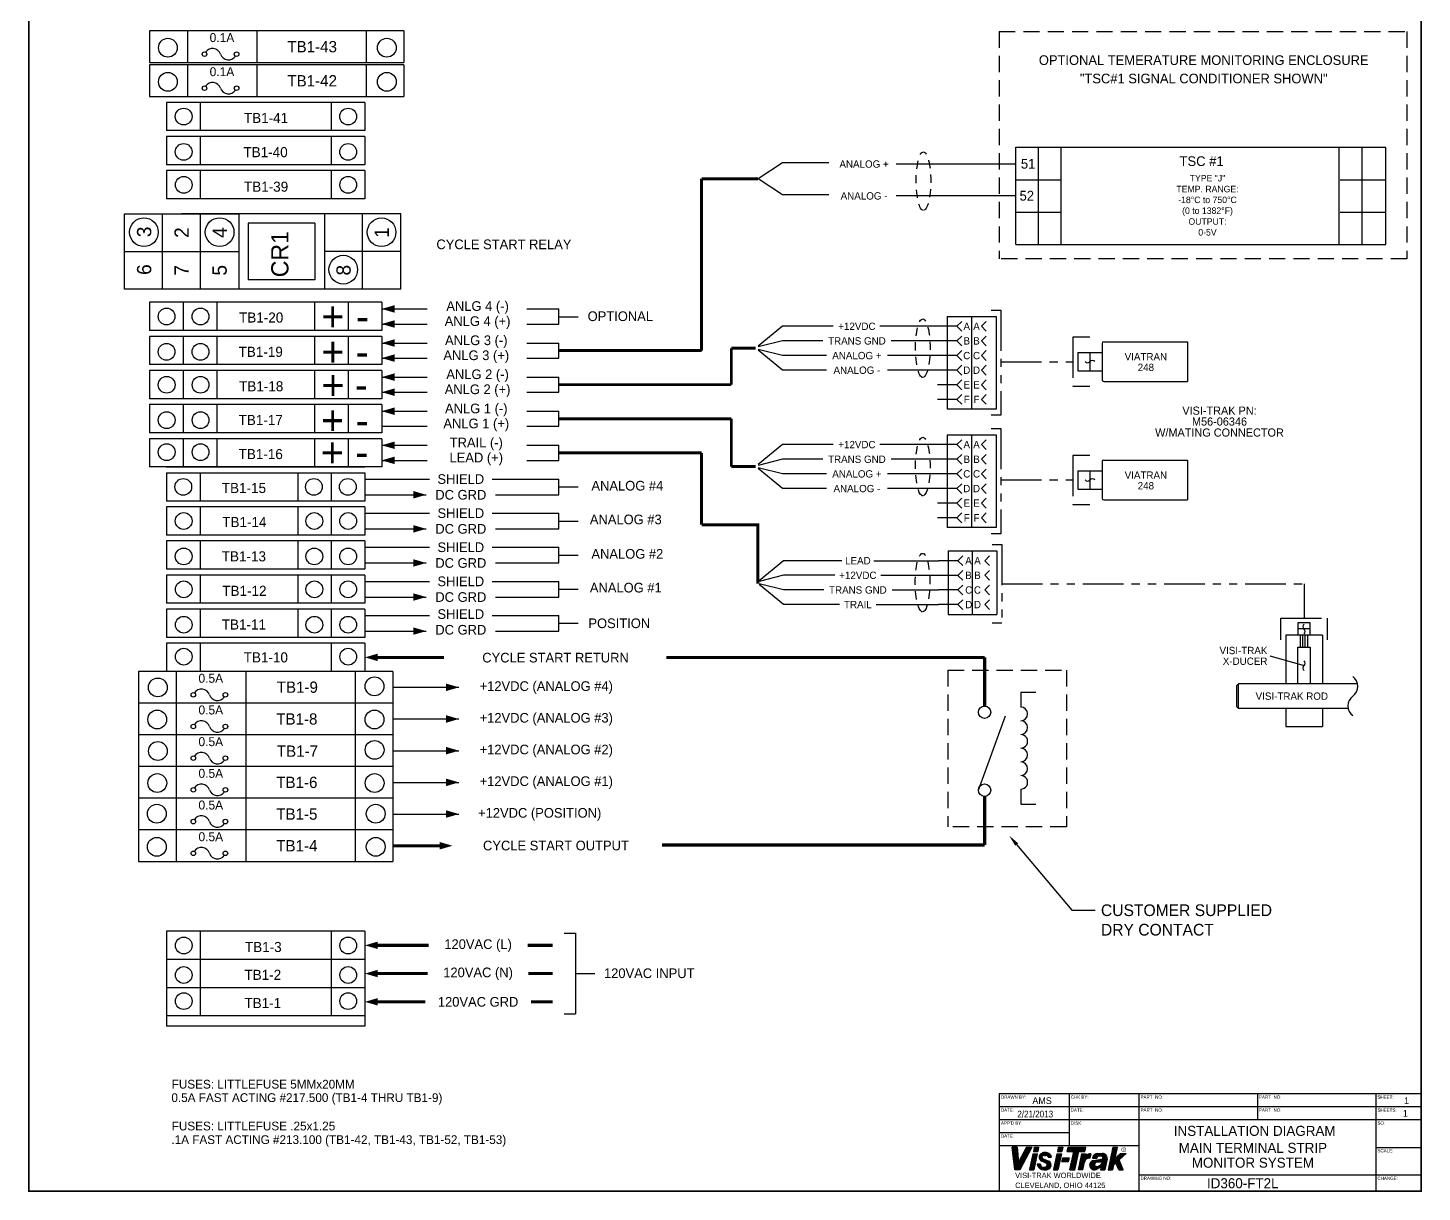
# Model space of a CAD drawing. Extents: x -174 to 420, y -119 to 77.
# Drawn here: x -8 to 13.48, y -119.03 to -101.1 of the extents above; entities that cross this region are included whole.
import ezdxf
from ezdxf import colors
from ezdxf.entities.mleader import LeaderData, LeaderLine
from ezdxf.enums import TextEntityAlignment as Align
from ezdxf.math import Vec2, Vec3

# ---------------------------------------------------------------- set-up
doc = ezdxf.new("R2010")
doc.units = 0
doc.header["$MEASUREMENT"] = 0
for name, pattern in [('HIDDEN', [0.375, 0.25, -0.125]), ('HIDDEN2', [0.1875, 0.125, -0.0625]), ('PHANTOM2', [1.25, 0.625, -0.125, 0.125, -0.125, 0.125, -0.125])]:
    doc.linetypes.add(name, pattern=pattern)
doc.layers.get('0').update_dxf_attribs({"linetype": 'CONTINUOUS'})
for name, color, linetype in [('1', 3, 'CONTINUOUS'), ('HIDDEN', 4, 'HIDDEN2'), ('TITLE', 2, 'CONTINUOUS')]:
    doc.layers.add(name, color=color, linetype=linetype)

# ---------------------------------------------------------------- blocks, each defined once
blk = doc.blocks.new('43S06939')
for p, q in [((0, 1.3), (0, 0)), ((0, 1.3), (0.5, 1.3)), ((0.3, 1.2), (0.2, 1.1)), ((0.5, 0), (0.5, 1.3)), ((0.2, 1.1), (-0.2, 1.1)), ((0.2, 1.1), (0.3, 1)), ((0.3, 0.9), (0.2, 0.8)), ((0.2, 0.8), (-0.2, 0.8)), ((0.2, 0.8), (0.3, 0.7)), ((0.3, 0.6), (0.2, 0.5)), ((0.2, 0.5), (-0.2, 0.5)), ((0.2, 0.5), (0.3, 0.4)), ((0.3, 0.3), (0.2, 0.2)), ((0.2, 0.2), (-0.2, 0.2)), ((0.2, 0.2), (0.3, 0.1)), ((0, 0), (0.5, 0))]:
    blk.add_line(p, q)
at = {"layer": '1'}
for s, p in [('A', (0.35, 1.025)), ('B', (0.35, 0.725)), ('C', (0.35, 0.425)), ('D', (0.35, 0.125))]:
    blk.add_text(s, height=0.15, dxfattribs=at).set_placement(p)

msp = doc.modelspace()

# ---------------------------------------------------------------- hatches: boundary and pattern name
at = {"layer": 'TITLE'}
h = msp.add_hatch(dxfattribs=at)
h.set_pattern_fill('ANSI31', color=3, scale=0.05, style=0)
h.set_pattern_definition([(45, (-16.7850133, -118.6163934), (-0.0044194174, 0.0044194174), [])])
h.paths.add_polyline_path([(8.188, -118.406), (8.284, -118.406), (8.299, -118.339), (8.024, -118.339), (8.01, -118.406), (8.111, -118.406), (8.053, -118.685), (8.13, -118.685)])
h.paths.add_polyline_path([(8.296, -118.469), (8.302, -118.44), (8.234, -118.44), (8.183, -118.685), (8.251, -118.685), (8.276, -118.566, -0.412622), (8.36, -118.509), (8.374, -118.44, 0.177777)])
h.paths.add_polyline_path([(8.542, -118.521), (8.423, -118.543, -0.000198), (8.423, -118.543, 1.176337), (8.456, -118.681), (8.533, -118.642), (8.524, -118.685), (8.591, -118.685), (8.627, -118.516, 0.450896), (8.555, -118.435), (8.474, -118.435, 0.343381), (8.404, -118.49), (8.4, -118.509), (8.467, -118.509, -0.408367), (8.504, -118.473), (8.539, -118.473, -0.927229)])
h.paths.add_polyline_path([(8.555, -118.565, -0.222166), (8.481, -118.635, -1.186669), (8.469, -118.565)], flags=16)
h.paths.add_polyline_path([(8.746, -118.512), (8.782, -118.339), (8.714, -118.339), (8.642, -118.685), (8.71, -118.685), (8.726, -118.609), (8.76, -118.578), (8.806, -118.685), (8.873, -118.685), (8.809, -118.534), (8.918, -118.435), (8.831, -118.435)])
h.paths.add_polyline_path([(7.799, -118.685), (7.866, -118.685), (7.921, -118.44), (7.853, -118.44)])
h.paths.add_polyline_path([(8.039, -118.503), (7.943, -118.503), (7.929, -118.565), (8.025, -118.565)])
h.paths.add_polyline_path([(7.928, -118.406), (7.943, -118.339), (7.876, -118.339), (7.861, -118.406)])
h.paths.add_polyline_path([(7.65, -118.463), (7.683, -118.463, -0.378254), (7.718, -118.493), (7.768, -118.493, 0.105062), (7.759, -118.463, 0.423951), (7.605, -118.438, 0.564165), (7.619, -118.555), (7.686, -118.585, -0.850893), (7.672, -118.643), (7.632, -118.643, -0.428023), (7.602, -118.61), (7.602, -118.601), (7.551, -118.601, 0.10636), (7.557, -118.628, 0.275844), (7.652, -118.685), (7.681, -118.685, 0.11899), (7.73, -118.671, 0.591571), (7.728, -118.555), (7.64, -118.515, -0.984349)])
h.paths.add_polyline_path([(7.551, -118.44), (7.484, -118.44), (7.429, -118.685), (7.496, -118.685)])
h.paths.add_polyline_path([(7.558, -118.406), (7.569, -118.339), (7.506, -118.339), (7.491, -118.406)])
h.paths.add_polyline_path([(7.466, -118.339), (7.384, -118.339), (7.259, -118.57), (7.24, -118.339), (7.163, -118.339), (7.202, -118.685), (7.279, -118.685)])

# ---------------------------------------------------------------- linework, layer by layer
at = {"color": 7, "linetype": 'Continuous'}
for p, q in [((-2.205, -101.145), (-6.122, -101.145)), ((-2.376, -101.145), (-5.95, -101.145)), ((-2.806, -101.145), (-5.863, -101.145)), ((-2.806, -101.145), (-5.863, -101.145)), ((-4.472, -101.145), (-5.541, -101.145)), ((-4.472, -101.145), (-4.472, -101.633)), ((-4.472, -101.145), (-4.472, -101.633)), ((-2.205, -101.67), (-6.122, -101.67)), ((-2.376, -101.67), (-5.95, -101.67)), ((-2.806, -101.67), (-5.863, -101.67)), ((-2.806, -101.67), (-5.863, -101.67)), ((-4.472, -101.67), (-5.541, -101.67)), ((-4.472, -101.67), (-4.472, -102.158)), ((-4.472, -101.67), (-4.472, -102.158)), ((-2.806, -102.248), (-5.863, -102.248)), ((-5.345, -102.248), (-5.345, -102.682)), ((-2.806, -102.682), (-5.863, -102.682)), ((-2.806, -102.772), (-5.863, -102.772)), ((-5.345, -102.772), (-5.345, -103.207)), ((-2.806, -103.207), (-5.863, -103.207)), ((-2.806, -103.297), (-5.863, -103.297)), ((-5.345, -103.297), (-5.345, -103.732)), ((-2.806, -103.732), (-5.863, -103.732)), ((-2.548, -105.326), (-6.122, -105.326)), ((-2.806, -105.326), (-5.863, -105.326)), ((-5.086, -105.326), (-5.086, -105.761)), ((-2.548, -105.761), (-6.122, -105.761)), ((-2.548, -105.851), (-6.122, -105.851)), ((-5.086, -105.851), (-5.086, -106.286)), ((-2.548, -106.286), (-6.122, -106.286)), ((-2.548, -106.376), (-6.122, -106.376)), ((-5.086, -106.376), (-5.086, -106.811)), ((-2.548, -106.811), (-6.122, -106.811)), ((-2.548, -106.901), (-6.122, -106.901)), ((-5.086, -106.901), (-5.086, -107.336)), ((-2.548, -107.336), (-6.122, -107.336)), ((-2.548, -107.426), (-6.122, -107.426)), ((-5.086, -107.426), (-5.086, -107.861)), ((-2.548, -107.861), (-6.122, -107.861)), ((-5.345, -107.951), (-5.345, -108.386)), ((-2.806, -108.386), (-5.863, -108.386)), ((-2.806, -108.476), (-5.863, -108.476)), ((-5.345, -108.476), (-5.345, -108.911)), ((-2.806, -108.911), (-5.863, -108.911)), ((-2.806, -109.001), (-5.863, -109.001)), ((-5.345, -109.001), (-5.345, -109.436)), ((-2.806, -109.436), (-5.863, -109.436)), ((-2.806, -109.526), (-5.863, -109.526)), ((-5.345, -109.526), (-5.345, -109.961)), ((-2.806, -109.961), (-5.863, -109.961)), ((-2.806, -110.051), (-5.863, -110.051)), ((-5.345, -110.051), (-5.345, -110.486)), ((-2.806, -110.486), (-5.863, -110.486)), ((-2.806, -110.576), (-5.863, -110.576)), ((-5.345, -110.576), (-5.345, -111.011)), ((-2.376, -111.011), (-6.293, -111.011)), ((-2.806, -111.011), (-5.863, -111.011)), ((-4.643, -111.011), (-4.643, -111.499)), ((-2.376, -111.499), (-6.293, -111.499)), ((-4.643, -111.499), (-4.643, -111.987)), ((-2.376, -111.987), (-6.293, -111.987)), ((-4.643, -111.987), (-4.643, -112.475)), ((-2.376, -112.475), (-6.293, -112.475)), ((-4.643, -112.475), (-4.643, -112.963)), ((-2.376, -112.963), (-6.293, -112.963)), ((-4.643, -112.963), (-5.712, -112.963)), ((-4.643, -112.963), (-4.643, -113.451)), ((-2.376, -113.451), (-6.293, -113.451)), ((-4.643, -113.451), (-5.712, -113.451)), ((-4.643, -113.451), (-4.643, -113.939)), ((-2.806, -115.011), (-5.863, -115.011)), ((-5.345, -115.011), (-5.345, -116.316)), ((-2.806, -115.446), (-5.863, -115.446)), ((-2.806, -115.881), (-5.863, -115.881)), ((-2.806, -116.316), (-5.863, -116.316))]:
    msp.add_line(p, q, dxfattribs=at)
for p, q in [((-6.122, -101.145), (-6.122, -101.633)), ((-5.541, -101.145), (-5.541, -101.633)), ((-2.786, -101.145), (-2.786, -101.633)), ((-2.205, -101.145), (-2.205, -101.633)), ((-6.122, -101.633), (-2.205, -101.633)), ((-6.122, -101.67), (-6.122, -102.158)), ((-5.678, -101.633), (-2.649, -101.633)), ((-5.541, -101.67), (-5.541, -102.158)), ((-2.786, -101.67), (-2.786, -102.158)), ((-2.205, -101.67), (-2.205, -102.158)), ((-6.122, -102.158), (-2.205, -102.158)), ((-5.678, -102.158), (-2.649, -102.158)), ((-5.863, -102.248), (-5.863, -102.682)), ((-3.324, -102.248), (-3.324, -102.682)), ((-2.806, -102.248), (-2.806, -102.682)), ((-5.863, -102.772), (-5.863, -103.207)), ((-3.324, -102.772), (-3.324, -103.207)), ((-2.806, -102.772), (-2.806, -103.207)), ((-2.806, -102.869), (-2.806, -103.111)), ((7.218, -104.438), (7.218, -102.938)), ((7.569, -104.438), (7.569, -102.938)), ((7.919, -104.438), (7.919, -102.938)), ((12.202, -104.438), (12.202, -102.938)), ((12.552, -104.438), (12.552, -102.938)), ((12.918, -104.438), (12.918, -102.938)), ((3.626, -103.178), (3.25, -103.423)), ((4.34, -103.178), (3.626, -103.178)), ((7.218, -103.198), (5.376, -103.198)), ((-5.863, -103.297), (-5.863, -103.732)), ((-3.324, -103.297), (-3.324, -103.732)), ((-2.806, -103.297), (-2.806, -103.732)), ((-2.806, -103.304), (-2.806, -103.546)), ((3.626, -103.669), (3.25, -103.423)), ((4.34, -103.669), (3.626, -103.669)), ((7.218, -103.688), (5.376, -103.688)), ((-6.512, -103.961), (-4.748, -103.961)), ((-6.512, -105.125), (-6.512, -103.961)), ((-5.924, -105.125), (-5.924, -103.961)), ((-3.429, -103.961), (-5.633, -103.961)), ((-5.337, -105.125), (-5.337, -103.961)), ((-4.748, -103.961), (-4.748, -105.125)), ((-4.607, -104.108), (-4.607, -104.978)), ((-3.576, -104.108), (-4.607, -104.108)), ((-3.576, -104.108), (-3.576, -104.978)), ((-2.253, -103.961), (-3.429, -103.961)), ((-3.429, -103.961), (-3.429, -105.125)), ((-2.842, -105.125), (-2.842, -103.961)), ((-2.253, -105.125), (-2.253, -103.961)), ((-6.512, -104.543), (-4.75, -104.543)), ((-2.253, -104.543), (-3.429, -104.543)), ((-3.576, -104.978), (-4.607, -104.978)), ((-2.253, -105.125), (-6.512, -105.125)), ((-6.122, -105.326), (-6.122, -105.761)), ((-5.604, -105.326), (-5.604, -105.761)), ((-5.604, -105.326), (-5.604, -105.761)), ((-3.583, -105.326), (-3.583, -105.761)), ((-3.065, -105.326), (-3.065, -105.761)), ((-2.548, -105.326), (-2.548, -105.761)), ((-2.548, -105.428), (-1.848, -105.428)), ((-2.548, -105.428), (-2.548, -105.66)), ((-0.312, -105.428), (0.181, -105.428)), ((0.181, -105.66), (0.181, -105.428)), ((0.181, -105.549), (0.478, -105.549)), ((6.163, -105.544), (6.915, -105.544)), ((6.163, -105.544), (6.163, -106.973)), ((6.389, -105.619), (6.313, -105.695)), ((6.539, -105.544), (6.539, -106.973)), ((6.765, -105.619), (6.689, -105.695)), ((6.915, -105.544), (6.915, -106.973)), ((-6.122, -105.851), (-6.122, -106.286)), ((-5.604, -105.851), (-5.604, -106.286)), ((-5.604, -105.851), (-5.604, -106.286)), ((-3.583, -105.851), (-3.583, -106.286)), ((-3.065, -105.851), (-3.065, -106.286)), ((-2.548, -105.66), (-1.848, -105.66)), ((-2.548, -105.851), (-2.548, -106.286)), ((-0.312, -105.66), (0.181, -105.66)), ((3.626, -105.695), (3.25, -106.003)), ((4.408, -105.695), (3.626, -105.695)), ((6.013, -105.695), (5.125, -105.695)), ((6.313, -105.695), (6.013, -105.695)), ((6.313, -105.695), (6.389, -105.77)), ((6.389, -105.845), (6.313, -105.92)), ((6.689, -105.695), (6.765, -105.77)), ((6.765, -105.845), (6.689, -105.92)), ((-2.548, -105.953), (-2.548, -106.185)), ((-2.548, -105.953), (-1.848, -105.953)), ((-0.312, -105.953), (0.181, -105.953)), ((0.181, -106.185), (0.181, -105.953)), ((0.181, -106.074), (0.478, -106.074)), ((3.626, -105.92), (3.25, -106.014)), ((3.626, -106.146), (3.25, -106.052)), ((3.626, -106.371), (3.25, -106.062)), ((4.246, -105.92), (3.626, -105.92)), ((6.013, -105.92), (5.299, -105.92)), ((6.313, -105.92), (6.013, -105.92)), ((6.313, -105.92), (6.389, -105.995)), ((6.389, -106.07), (6.313, -106.146)), ((6.689, -105.92), (6.765, -105.995)), ((6.765, -106.07), (6.689, -106.146)), ((8.55, -105.958), (8.55, -106.521)), ((8.573, -105.934), (9.866, -105.934)), ((9.866, -105.934), (9.866, -106.545)), ((-2.548, -106.185), (-1.848, -106.185)), ((-0.312, -106.185), (0.181, -106.185)), ((4.303, -106.146), (3.626, -106.146)), ((6.013, -106.146), (5.242, -106.146)), ((6.313, -106.146), (6.013, -106.146)), ((6.313, -106.146), (6.389, -106.221)), ((6.389, -106.296), (6.313, -106.371)), ((6.689, -106.146), (6.765, -106.221)), ((6.765, -106.296), (6.689, -106.371)), ((8.174, -106.099), (8.55, -106.099)), ((8.174, -106.099), (8.174, -106.381)), ((8.362, -106.099), (8.362, -106.381)), ((-6.122, -106.376), (-6.122, -106.811)), ((-5.604, -106.376), (-5.604, -106.811)), ((-5.604, -106.376), (-5.604, -106.811)), ((-3.583, -106.376), (-3.583, -106.811)), ((-3.065, -106.376), (-3.065, -106.811)), ((-2.548, -106.376), (-2.548, -106.811)), ((-2.548, -106.478), (-1.848, -106.478)), ((-2.548, -106.478), (-2.548, -106.71)), ((-0.312, -106.478), (0.181, -106.478)), ((0.181, -106.71), (0.181, -106.478)), ((4.303, -106.371), (3.626, -106.371)), ((6.013, -106.371), (5.242, -106.371)), ((6.313, -106.371), (6.013, -106.371)), ((6.313, -106.371), (6.389, -106.446)), ((6.689, -106.371), (6.765, -106.446)), ((8.174, -106.381), (8.55, -106.381)), ((-2.548, -106.71), (-1.848, -106.71)), ((-0.312, -106.71), (0.181, -106.71)), ((6.313, -106.597), (6.013, -106.597)), ((6.389, -106.521), (6.313, -106.597)), ((6.313, -106.597), (6.389, -106.672)), ((6.765, -106.521), (6.689, -106.597)), ((6.689, -106.597), (6.765, -106.672)), ((8.573, -106.545), (9.866, -106.545)), ((-6.122, -106.901), (-6.122, -107.336)), ((-5.604, -106.901), (-5.604, -107.336)), ((-5.604, -106.901), (-5.604, -107.336)), ((-3.583, -106.901), (-3.583, -107.336)), ((-3.065, -106.901), (-3.065, -107.336)), ((-2.548, -106.901), (-2.548, -107.336)), ((6.313, -106.822), (6.013, -106.822)), ((6.389, -106.747), (6.313, -106.822)), ((6.313, -106.822), (6.389, -106.897)), ((6.765, -106.747), (6.689, -106.822)), ((6.689, -106.822), (6.765, -106.897)), ((-2.548, -107.003), (-1.848, -107.003)), ((-2.548, -107.003), (-2.548, -107.235)), ((-0.312, -107.003), (0.181, -107.003)), ((0.181, -107.235), (0.181, -107.003)), ((6.915, -106.973), (6.163, -106.973)), ((-2.548, -107.235), (-1.848, -107.235)), ((-0.312, -107.235), (0.181, -107.235)), ((6.163, -107.367), (6.163, -108.795)), ((6.163, -107.367), (6.915, -107.367)), ((6.539, -107.367), (6.539, -108.795)), ((6.915, -107.367), (6.915, -108.795)), ((-6.122, -107.426), (-6.122, -107.861)), ((-5.604, -107.426), (-5.604, -107.501)), ((-5.604, -107.426), (-5.604, -107.861)), ((-3.583, -107.426), (-3.583, -107.861)), ((-3.065, -107.426), (-3.065, -107.861)), ((-2.548, -107.426), (-2.548, -107.861)), ((-2.548, -107.438), (-2.548, -107.67)), ((-2.548, -107.528), (-1.848, -107.528)), ((-0.312, -107.528), (0.181, -107.528)), ((0.181, -107.76), (0.181, -107.528)), ((3.626, -107.517), (3.25, -107.826)), ((4.408, -107.517), (3.626, -107.517)), ((6.013, -107.517), (5.125, -107.517)), ((6.313, -107.517), (6.013, -107.517)), ((6.389, -107.442), (6.313, -107.517)), ((6.313, -107.517), (6.389, -107.592)), ((6.765, -107.442), (6.689, -107.517)), ((6.689, -107.517), (6.765, -107.592)), ((-2.548, -107.76), (-1.848, -107.76)), ((-0.312, -107.76), (0.181, -107.76)), ((3.626, -107.743), (3.25, -107.837)), ((4.246, -107.743), (3.626, -107.743)), ((6.013, -107.743), (5.299, -107.743)), ((6.313, -107.743), (6.013, -107.743)), ((6.389, -107.668), (6.313, -107.743)), ((6.313, -107.743), (6.389, -107.818)), ((6.765, -107.668), (6.689, -107.743)), ((6.689, -107.743), (6.765, -107.818)), ((8.55, -107.78), (8.55, -108.344)), ((8.573, -107.757), (9.866, -107.757)), ((9.866, -107.757), (9.866, -108.368)), ((-5.863, -107.861), (-2.806, -107.861)), ((-5.863, -107.951), (-5.863, -108.386)), ((-5.863, -107.951), (-2.806, -107.951)), ((-3.842, -107.951), (-3.842, -108.386)), ((-3.324, -107.951), (-3.324, -108.386)), ((-2.806, -107.951), (-2.806, -108.386)), ((3.626, -107.968), (3.25, -107.874)), ((3.626, -108.194), (3.25, -107.885)), ((4.303, -107.968), (3.626, -107.968)), ((6.013, -107.968), (5.242, -107.968)), ((6.313, -107.968), (6.013, -107.968)), ((6.389, -107.893), (6.313, -107.968)), ((6.313, -107.968), (6.389, -108.043)), ((6.765, -107.893), (6.689, -107.968)), ((6.689, -107.968), (6.765, -108.043)), ((8.174, -107.921), (8.55, -107.921)), ((8.174, -107.921), (8.174, -108.203)), ((8.362, -107.921), (8.362, -108.203)), ((-2.806, -108.048), (-1.814, -108.048)), ((-0.845, -108.048), (0.181, -108.048)), ((0.181, -108.29), (0.181, -108.048)), ((0.181, -108.169), (0.478, -108.169)), ((4.303, -108.194), (3.626, -108.194)), ((6.013, -108.194), (5.242, -108.194)), ((6.313, -108.194), (6.013, -108.194)), ((6.389, -108.119), (6.313, -108.194)), ((6.313, -108.194), (6.389, -108.269)), ((6.765, -108.119), (6.689, -108.194)), ((6.689, -108.194), (6.765, -108.269)), ((8.174, -108.203), (8.55, -108.203)), ((-2.806, -108.29), (-1.863, -108.29)), ((-0.796, -108.29), (0.181, -108.29)), ((6.313, -108.419), (6.013, -108.419)), ((6.389, -108.344), (6.313, -108.419)), ((6.313, -108.419), (6.389, -108.495)), ((6.765, -108.344), (6.689, -108.419)), ((6.689, -108.419), (6.765, -108.495)), ((8.573, -108.368), (9.866, -108.368)), ((-5.863, -108.476), (-5.863, -108.911)), ((-3.842, -108.476), (-3.842, -108.911)), ((-3.324, -108.476), (-3.324, -108.911)), ((-2.806, -108.476), (-2.806, -108.911)), ((-2.806, -108.573), (-1.814, -108.573)), ((-0.845, -108.573), (0.181, -108.573)), ((0.181, -108.815), (0.181, -108.573)), ((6.313, -108.645), (6.013, -108.645)), ((6.389, -108.57), (6.313, -108.645)), ((6.313, -108.645), (6.389, -108.72)), ((6.765, -108.57), (6.689, -108.645)), ((6.689, -108.645), (6.765, -108.72)), ((-2.806, -108.815), (-1.863, -108.815)), ((-0.796, -108.815), (0.181, -108.815)), ((0.181, -108.694), (0.478, -108.694)), ((6.915, -108.795), (6.163, -108.795)), ((-5.863, -109.001), (-5.863, -109.436)), ((-3.842, -109.001), (-3.842, -109.436)), ((-3.324, -109.001), (-3.324, -109.436)), ((-2.806, -109.001), (-2.806, -109.436)), ((-2.806, -109.098), (-1.814, -109.098)), ((-2.806, -109.098), (-2.806, -109.34)), ((-0.845, -109.098), (0.181, -109.098)), ((0.181, -109.34), (0.181, -109.098)), ((0.181, -109.219), (0.478, -109.219)), ((3.64, -109.305), (3.264, -109.613)), ((4.542, -109.305), (3.64, -109.305)), ((5.031, -109.305), (6.027, -109.305)), ((6.553, -109.154), (6.929, -109.154)), ((6.816, -109.229), (6.741, -109.305)), ((6.741, -109.305), (6.816, -109.38)), ((6.929, -109.154), (6.929, -110.132)), ((-2.806, -109.34), (-1.863, -109.34)), ((-0.796, -109.34), (0.181, -109.34)), ((6.816, -109.455), (6.741, -109.53)), ((-5.863, -109.526), (-5.863, -109.961)), ((-3.842, -109.526), (-3.842, -109.961)), ((-3.324, -109.526), (-3.324, -109.961)), ((-2.806, -109.526), (-2.806, -109.961)), ((-2.806, -109.533), (-2.806, -109.775)), ((-2.806, -109.623), (-1.814, -109.623)), ((-0.845, -109.623), (0.181, -109.623)), ((0.181, -109.865), (0.181, -109.623)), ((3.64, -109.53), (3.264, -109.624)), ((3.64, -109.756), (3.264, -109.662)), ((3.64, -109.981), (3.264, -109.672)), ((4.434, -109.53), (3.64, -109.53)), ((5.139, -109.53), (6.027, -109.53)), ((6.741, -109.53), (6.816, -109.605)), ((6.816, -109.68), (6.741, -109.756)), ((-2.806, -109.865), (-1.863, -109.865)), ((-0.796, -109.865), (0.181, -109.865)), ((0.181, -109.744), (0.478, -109.744)), ((4.26, -109.756), (3.64, -109.756)), ((5.313, -109.756), (6.027, -109.756)), ((6.741, -109.756), (6.816, -109.831)), ((6.816, -109.906), (6.741, -109.981)), ((-5.863, -110.051), (-5.863, -110.486)), ((-3.842, -110.051), (-3.842, -110.486)), ((-3.324, -110.051), (-3.324, -110.486)), ((-2.806, -110.051), (-2.806, -110.486)), ((-2.806, -110.058), (-2.806, -110.3)), ((-2.806, -110.148), (-1.814, -110.148)), ((-0.845, -110.148), (0.181, -110.148)), ((0.181, -110.39), (0.181, -110.148)), ((4.505, -109.981), (3.64, -109.981)), ((5.069, -109.981), (6.027, -109.981)), ((6.553, -110.132), (6.929, -110.132)), ((6.741, -109.981), (6.816, -110.056)), ((0.181, -110.269), (0.478, -110.269)), ((11.565, -110.263), (11.565, -110.451)), ((11.753, -110.263), (11.565, -110.263)), ((11.753, -110.357), (11.565, -110.357)), ((11.753, -110.451), (11.753, -110.263)), ((-5.863, -110.576), (-5.863, -111.011)), ((-3.324, -110.576), (-3.324, -111.011)), ((-2.806, -110.39), (-1.863, -110.39)), ((-2.806, -110.576), (-2.806, -111.011)), ((-0.796, -110.39), (0.181, -110.39)), ((11.941, -110.451), (11.377, -110.451)), ((11.377, -110.451), (11.377, -111.203)), ((11.603, -110.639), (11.603, -110.451)), ((11.641, -110.639), (11.641, -110.451)), ((11.678, -110.639), (11.678, -110.451)), ((11.716, -110.639), (11.716, -110.451)), ((11.941, -110.451), (11.941, -111.203)), ((11.133, -110.771), (11.659, -110.921)), ((11.565, -111.203), (11.565, -110.639)), ((11.565, -110.639), (11.753, -110.639)), ((11.753, -110.639), (11.753, -111.203)), ((-6.293, -111.011), (-6.293, -113.939)), ((-5.712, -111.011), (-5.712, -113.939)), ((-2.957, -111.011), (-2.957, -113.939)), ((-2.376, -111.011), (-2.376, -113.939)), ((10.649, -111.203), (10.626, -111.226)), ((10.626, -111.555), (10.626, -111.226)), ((12.482, -111.203), (10.649, -111.203)), ((10.649, -111.579), (10.649, -111.203)), ((-2.376, -111.255), (-1.358, -111.255)), ((7.296, -111.328), (7.296, -111.559)), ((7.296, -111.328), (7.527, -111.328)), ((10.649, -111.579), (10.626, -111.555)), ((12.34, -111.579), (10.649, -111.579)), ((11.377, -111.579), (11.377, -111.861)), ((11.941, -111.579), (11.941, -111.861)), ((-2.376, -111.743), (-1.358, -111.743)), ((6.643, -112.839), (7.06, -111.692)), ((11.377, -111.861), (11.941, -111.861)), ((-2.376, -112.231), (-1.358, -112.231)), ((-2.376, -112.719), (-1.358, -112.719)), ((7.296, -112.824), (7.296, -113.055)), ((7.296, -113.055), (7.527, -113.055)), ((-2.376, -113.207), (-1.358, -113.207)), ((-6.293, -113.939), (-2.376, -113.939)), ((-5.85, -113.939), (-2.82, -113.939)), ((-5.863, -115.011), (-5.863, -116.472)), ((-3.324, -115.011), (-3.324, -116.316)), ((-2.806, -115.011), (-2.806, -116.472)), ((0.263, -115.043), (0.437, -115.043)), ((0.437, -115.043), (0.437, -116.283)), ((0.437, -115.663), (0.734, -115.663)), ((0.263, -116.283), (0.437, -116.283))]:
    msp.add_line(p, q)
at = {"linetype": 'HIDDEN'}
for p, q in [((6.961, -101.156), (13.245, -101.156)), ((6.961, -101.156), (6.961, -104.655)), ((13.245, -101.156), (13.245, -104.655)), ((13.245, -104.655), (6.961, -104.655)), ((6.173, -110.992), (7.999, -110.992)), ((6.173, -110.992), (6.173, -113.402)), ((7.999, -110.992), (7.999, -113.402)), ((7.999, -113.402), (6.173, -113.402))]:
    msp.add_line(p, q, dxfattribs=at)
at = {"color": 7}
for p, q in [((7.218, -102.938), (12.918, -102.938)), ((7.218, -103.438), (7.918, -103.438)), ((12.218, -103.438), (12.918, -103.438)), ((7.218, -103.938), (7.918, -103.938)), ((12.218, -103.938), (12.918, -103.938)), ((7.218, -104.438), (12.918, -104.438)), ((-3.293, -105.326), (-5.377, -105.326)), ((-2.82, -116.316), (-5.85, -116.316)), ((-2.806, -116.472), (-5.863, -116.472))]:
    msp.add_line(p, q, dxfattribs=at)
at = {"linetype": 'PHANTOM2'}
for p, q in [((6.84, -105.446), (6.99, -105.446)), ((6.99, -105.446), (6.99, -107.066)), ((8.099, -105.864), (8.099, -106.615)), ((8.362, -105.864), (8.099, -105.864)), ((6.99, -106.24), (8.099, -106.24)), ((8.099, -106.615), (8.362, -106.615)), ((6.99, -107.066), (6.84, -107.066)), ((6.84, -107.268), (6.99, -107.268)), ((6.99, -107.268), (6.99, -108.892)), ((8.362, -107.686), (8.099, -107.686)), ((8.099, -107.686), (8.099, -108.438)), ((6.99, -108.062), (8.099, -108.062)), ((8.099, -108.438), (8.362, -108.438)), ((6.99, -108.892), (6.84, -108.892)), ((6.854, -109.056), (7.004, -109.056)), ((7.004, -109.056), (7.004, -110.268)), ((7.004, -109.662), (11.659, -109.662)), ((11.659, -109.662), (11.659, -110.188)), ((7.004, -110.268), (6.854, -110.268)), ((11.302, -110.188), (12.016, -110.188)), ((11.302, -110.526), (11.302, -110.188)), ((12.016, -110.188), (12.016, -110.526))]:
    msp.add_line(p, q, dxfattribs=at)
at = {"color": 3}
for p in [(13.465, -117.516), (6.965, -119.016)]:
    msp.add_line(p, (13.465, -119.016), dxfattribs=at)
at = {"linetype": 'HIDDEN', "const_width": 0.0446}
for points in [[(2.379, -106.069), (2.379, -103.423)], [(2.379, -103.423), (3.25, -103.423)], [(0.181, -106.069), (2.379, -106.069)], [(2.838, -106.594), (2.838, -106.033)], [(0.181, -106.594), (2.838, -106.594)], [(0.181, -107.119), (2.838, -107.119)], [(2.838, -107.856), (2.838, -107.119)], [(0.181, -107.644), (2.379, -107.644)], [(2.379, -108.752), (2.379, -107.644)], [(2.379, -108.752), (3.228, -108.752)], [(3.246, -109.657), (3.246, -108.73)]]:
    msp.add_lwpolyline(points, dxfattribs=at)
for points, const_width in [([(3.214, -106.033), (2.838, -106.033)], 0.0446), ([(3.214, -107.856), (2.838, -107.856)], 0.0446), ([(-1.589, -110.794), (-2.608, -110.794)], 0.0472), ([(6.739, -110.794), (1.838, -110.794)], 0.0472), ([(6.739, -110.794), (1.838, -110.794)], 0.0472), ([(6.739, -110.794), (6.739, -111.544)], 0.05), ([(6.739, -112.934), (6.739, -113.684)], 0.05), ([(-2.376, -113.695), (-1.656, -113.695)], 0.0472), ([(1.77, -113.684), (6.739, -113.684)], 0.0472), ([(-2.608, -115.229), (-1.826, -115.229)], 0.0472), ([(-0.299, -115.229), (0.086, -115.229)], 0.0472), ([(-2.608, -115.664), (-1.838, -115.664)], 0.0472), ([(-0.287, -115.664), (0.086, -115.664)], 0.0472), ([(-2.608, -116.099), (-1.876, -116.099)], 0.0472), ([(-0.25, -116.099), (0.086, -116.099)], 0.0472)]:
    msp.add_lwpolyline(points, dxfattribs=dict(const_width=const_width))
for centre, radius in [((-5.841, -101.405), 0.145), ((-2.469, -101.405), 0.145), ((-5.277, -101.504), 0.0349), ((-4.783, -101.504), 0.0349), ((-5.841, -101.93), 0.145), ((-2.469, -101.93), 0.145), ((-5.277, -102.029), 0.0349), ((-4.783, -102.029), 0.0349), ((-5.598, -102.465), 0.129), ((-3.064, -102.465), 0.129), ((-5.598, -103.01), 0.129), ((-3.064, -103.01), 0.129), ((-5.597, -103.517), 0.129), ((-3.063, -103.517), 0.129), ((-6.21, -104.246), 0.221), ((-5.044, -104.245), 0.221), ((-2.55, -104.247), 0.221), ((-3.14, -104.823), 0.221), ((-5.861, -105.544), 0.129), ((-5.339, -105.544), 0.129), ((-5.861, -106.089), 0.129), ((-5.339, -106.089), 0.129), ((-5.86, -106.596), 0.129), ((-5.338, -106.596), 0.129), ((-5.86, -107.141), 0.129), ((-5.338, -107.141), 0.129), ((-5.86, -107.634), 0.129), ((-5.338, -107.634), 0.129), ((-5.604, -108.169), 0.129), ((-3.592, -108.169), 0.129), ((-3.07, -108.169), 0.129), ((-5.598, -108.694), 0.129), ((-3.586, -108.694), 0.129), ((-3.064, -108.694), 0.129), ((-5.598, -109.239), 0.129), ((-3.586, -109.239), 0.129), ((-3.064, -109.239), 0.129), ((-5.597, -109.746), 0.129), ((-3.585, -109.746), 0.129), ((-3.063, -109.746), 0.129), ((-5.597, -110.291), 0.129), ((-3.585, -110.291), 0.129), ((-3.063, -110.291), 0.129), ((-5.597, -110.783), 0.129), ((-3.063, -110.783), 0.129), ((-5.996, -111.257), 0.145), ((-2.658, -111.24), 0.145), ((-5.449, -111.37), 0.0349), ((-4.955, -111.37), 0.0349), ((-6.005, -111.751), 0.145), ((-2.658, -111.751), 0.145), ((6.739, -111.639), 0.0952), ((-5.449, -111.858), 0.0349), ((-4.955, -111.858), 0.0349), ((-5.995, -112.236), 0.145), ((-2.657, -112.219), 0.145), ((-5.449, -112.346), 0.0349), ((-4.955, -112.346), 0.0349), ((-6.004, -112.729), 0.145), ((-2.657, -112.729), 0.145), ((6.739, -112.839), 0.0952), ((-5.449, -112.834), 0.0349), ((-4.955, -112.834), 0.0349), ((-6.012, -113.202), 0.145), ((-2.64, -113.202), 0.145), ((-5.449, -113.323), 0.0349), ((-4.955, -113.323), 0.0349), ((-6.012, -113.712), 0.145), ((-2.64, -113.712), 0.145), ((-5.449, -113.811), 0.0349), ((-4.955, -113.811), 0.0349), ((-5.597, -115.231), 0.129), ((-3.063, -115.231), 0.129), ((-5.597, -115.686), 0.129), ((-3.063, -115.686), 0.129), ((-5.597, -116.088), 0.129), ((-3.063, -116.088), 0.129)]:
    msp.add_circle(centre, radius)
at = {"color": 3}
for centre, start, end in [((-5.154, -101.547), 19.051, 145.6245), ((-4.907, -101.461), 199.051, 325.6245), ((-5.154, -102.072), 19.051, 145.6245), ((-4.907, -101.986), 199.051, 325.6245), ((-5.325, -111.413), 19.051, 145.6245), ((-5.078, -111.328), 199.051, 325.6245), ((-5.325, -111.901), 19.051, 145.6245), ((-5.078, -111.816), 199.051, 325.6245), ((-5.325, -112.389), 19.051, 145.6245), ((-5.078, -112.304), 199.051, 325.6245), ((-5.325, -112.877), 19.051, 145.6245), ((-5.078, -112.792), 199.051, 325.6245), ((-5.325, -113.365), 19.051, 145.6245), ((-5.078, -113.28), 199.051, 325.6245), ((-5.325, -113.853), 19.051, 145.6245), ((-5.078, -113.768), 199.051, 325.6245)]:
    msp.add_arc(centre, 0.131, start, end, dxfattribs=at)
for centre, radius, start, end in [((8.573, -105.958), 0.0235, 90, 180), ((8.324, -106.211), 0.047, 216.8699, 323.1301), ((8.4, -106.268), 0.047, 36.8699, 143.1301), ((8.573, -106.521), 0.0235, 180, 270), ((8.573, -107.78), 0.0235, 90, 180), ((8.324, -108.034), 0.047, 216.8699, 323.1301), ((8.4, -108.09), 0.047, 36.8699, 143.1301), ((8.573, -108.344), 0.0235, 180, 270), ((11.687, -110.319), 0.047, 126.8699, 233.1301), ((11.631, -110.395), 0.047, 306.8699, 53.1301), ((11.687, -110.958), 0.047, 126.8699, 233.1301), ((11.631, -110.883), 0.047, 306.8699, 53.1301), ((12.298, -111.24), 0.188, 306.8699, 53.1301), ((12.524, -111.541), 0.188, 126.8699, 233.1301), ((7.296, -111.664), 0.105, 270, 90), ((7.296, -111.875), 0.105, 270, 90), ((7.297, -112.086), 0.105, 269.5466, 90.4534), ((7.296, -112.297), 0.105, 270, 90), ((7.296, -112.508), 0.105, 270, 90), ((7.297, -112.719), 0.105, 269.5466, 90.4534)]:
    msp.add_arc(centre, radius, start, end)
at = {"color": 1}
for points in [[(-2.349, -105.486), (-2.349, -105.37), (-2.548, -105.428)], [(-2.349, -105.718), (-2.349, -105.602), (-2.548, -105.66)], [(-2.349, -106.011), (-2.349, -105.895), (-2.548, -105.953)], [(-2.349, -106.243), (-2.349, -106.127), (-2.548, -106.185)], [(-2.349, -106.536), (-2.349, -106.42), (-2.548, -106.478)], [(-2.349, -106.768), (-2.349, -106.652), (-2.548, -106.71)], [(-2.349, -107.061), (-2.349, -106.945), (-2.548, -107.003)], [(-2.349, -107.585), (-2.349, -107.47), (-2.548, -107.528)], [(-2.349, -107.818), (-2.349, -107.702), (-2.548, -107.76)], [(-2.062, -108.232), (-2.062, -108.348), (-1.863, -108.29)], [(-2.062, -108.757), (-2.062, -108.873), (-1.863, -108.815)], [(-2.062, -109.282), (-2.062, -109.398), (-1.863, -109.34)], [(-2.062, -109.807), (-2.062, -109.923), (-1.863, -109.865)], [(-2.062, -110.332), (-2.062, -110.447), (-1.863, -110.39)], [(-2.608, -110.852), (-2.608, -110.736), (-2.806, -110.794)], [(-1.557, -111.197), (-1.557, -111.313), (-1.358, -111.255)], [(-1.557, -111.685), (-1.557, -111.801), (-1.358, -111.743)], [(-1.557, -112.173), (-1.557, -112.289), (-1.358, -112.231)], [(-1.557, -112.661), (-1.557, -112.777), (-1.358, -112.719)], [(-1.557, -113.149), (-1.557, -113.265), (-1.358, -113.207)], [(-1.656, -113.637), (-1.656, -113.753), (-1.458, -113.695)], [(-2.608, -115.286), (-2.608, -115.171), (-2.806, -115.229)], [(-2.608, -115.721), (-2.608, -115.606), (-2.806, -115.664)], [(-2.608, -116.156), (-2.608, -116.041), (-2.806, -116.099)]]:
    msp.add_solid(points, dxfattribs=at)
at = {"layer": 'HIDDEN'}
for centre in [(5.797, -103.46), (5.787, -106.033), (5.787, -107.856), (5.783, -109.643)]:
    msp.add_ellipse(centre, major_axis=(0, -0.451), ratio=0.25, dxfattribs=at)
at = {"layer": 'TITLE', "color": 3}
for p, q in [((6.965, -117.516), (6.965, -119.016)), ((13.465, -117.516), (6.965, -117.516)), ((8.04, -117.516), (8.04, -118.316)), ((9.115, -117.516), (9.115, -119.016)), ((10.94, -117.516), (10.94, -117.916)), ((12.765, -117.516), (12.765, -119.016)), ((13.465, -117.716), (6.965, -117.716)), ((13.465, -117.916), (6.965, -117.916)), ((8.04, -118.116), (6.965, -118.116)), ((9.115, -118.316), (6.965, -118.316)), ((7.202, -118.685), (7.163, -118.339)), ((7.24, -118.339), (7.163, -118.339)), ((7.24, -118.339), (7.259, -118.57)), ((7.384, -118.339), (7.259, -118.57)), ((7.466, -118.339), (7.279, -118.685)), ((7.384, -118.339), (7.466, -118.339)), ((7.484, -118.44), (7.429, -118.685)), ((7.482, -118.44), (7.552, -118.44)), ((7.484, -118.44), (7.551, -118.44)), ((7.506, -118.339), (7.491, -118.406)), ((7.491, -118.406), (7.558, -118.406)), ((7.551, -118.44), (7.496, -118.685)), ((7.506, -118.339), (7.569, -118.339)), ((7.569, -118.339), (7.558, -118.406)), ((7.64, -118.515), (7.728, -118.555)), ((7.65, -118.463), (7.684, -118.463)), ((7.718, -118.493), (7.768, -118.493)), ((7.852, -118.44), (7.799, -118.685)), ((7.853, -118.44), (7.799, -118.685)), ((7.852, -118.44), (7.921, -118.44)), ((7.853, -118.44), (7.921, -118.44)), ((7.876, -118.339), (7.861, -118.406)), ((7.861, -118.406), (7.928, -118.406)), ((7.921, -118.44), (7.866, -118.685)), ((7.876, -118.339), (7.943, -118.339)), ((7.943, -118.339), (7.928, -118.406)), ((7.929, -118.565), (7.943, -118.503)), ((7.943, -118.503), (8.039, -118.503)), ((8.01, -118.406), (8.024, -118.339)), ((8.01, -118.406), (8.111, -118.406)), ((8.024, -118.339), (8.299, -118.339)), ((8.039, -118.503), (8.025, -118.565)), ((8.053, -118.685), (8.111, -118.406)), ((8.13, -118.685), (8.188, -118.406)), ((8.183, -118.685), (8.234, -118.44)), ((8.188, -118.406), (8.284, -118.406)), ((8.234, -118.44), (8.302, -118.44)), ((8.284, -118.406), (8.299, -118.339)), ((8.296, -118.469), (8.302, -118.44)), ((8.374, -118.44), (8.36, -118.509)), ((8.404, -118.49), (8.4, -118.509)), ((8.4, -118.509), (8.468, -118.509)), ((8.423, -118.543), (8.542, -118.521)), ((8.474, -118.435), (8.555, -118.435)), ((8.504, -118.473), (8.539, -118.473)), ((8.627, -118.516), (8.591, -118.685)), ((8.714, -118.339), (8.642, -118.685)), ((8.714, -118.339), (8.782, -118.339)), ((8.782, -118.339), (8.746, -118.512)), ((8.746, -118.512), (8.831, -118.435)), ((8.809, -118.534), (8.918, -118.435)), ((8.873, -118.685), (8.809, -118.534)), ((8.831, -118.435), (8.918, -118.435)), ((12.765, -118.341), (13.465, -118.341)), ((7.279, -118.685), (7.202, -118.685)), ((7.429, -118.685), (7.496, -118.685)), ((7.429, -118.685), (7.496, -118.685)), ((7.602, -118.601), (7.551, -118.601)), ((7.602, -118.601), (7.602, -118.609)), ((7.686, -118.585), (7.62, -118.555)), ((7.632, -118.643), (7.672, -118.643)), ((7.652, -118.685), (7.681, -118.685)), ((7.799, -118.685), (7.866, -118.685)), ((7.799, -118.685), (7.866, -118.685)), ((8.025, -118.565), (7.929, -118.565)), ((8.053, -118.685), (8.13, -118.685)), ((8.251, -118.685), (8.183, -118.685)), ((8.251, -118.685), (8.276, -118.566)), ((8.456, -118.681), (8.533, -118.642)), ((8.469, -118.565), (8.555, -118.565)), ((8.533, -118.642), (8.524, -118.685)), ((8.524, -118.685), (8.591, -118.685)), ((8.642, -118.685), (8.71, -118.685)), ((8.726, -118.609), (8.71, -118.685)), ((8.726, -118.609), (8.76, -118.578)), ((8.806, -118.685), (8.76, -118.578)), ((8.806, -118.685), (8.873, -118.685)), ((13.465, -118.766), (9.115, -118.766))]:
    msp.add_line(p, q, dxfattribs=at)
at = {"layer": 'TITLE', "color": 3, "const_width": 0.0257}
msp.add_lwpolyline([(-7.985, -119.016), (-7.985, -86.005), (13.465, -86.005), (13.465, -119.016)], close=True, dxfattribs=at)
at = {"layer": 'TITLE', "color": 3, "const_width": 0.00602}
msp.add_lwpolyline([(8.85, -118.375, 1), (8.916, -118.375, 1)], format="xyb", close=True, dxfattribs=at)
at = {"layer": 'TITLE', "color": 3}
for centre, radius, start, end in [((7.648, -118.492), 0.0691, 127.9497, 246.1788), ((7.67, -118.525), 0.108, 34.7936, 126.6918), ((7.646, -118.489), 0.0262, 79.3529, 257.5453), ((7.684, -118.498), 0.0344, 8.1095, 89.1895), ((7.692, -118.498), 0.0753, 4.1049, 28.0953), ((8.346, -118.58), 0.0722, 79.3398, 169.0282), ((8.374, -118.56), 0.12, 90, 130.5358), ((8.428, -118.615), 0.0722, 94.4163, 292.9493), ((8.474, -118.507), 0.0722, 90, 165.806), ((8.504, -118.509), 0.0361, 90, 178.854), ((8.539, -118.497), 0.0241, 278.6497, 90), ((8.555, -118.507), 0.0722, 352.9184, 90), ((7.616, -118.602), 0.065, 179.2838, 203.5684), ((7.652, -118.577), 0.108, 208.0607, 269.7456), ((7.633, -118.612), 0.0309, 175.797, 268.4851), ((7.675, -118.613), 0.03, 265.3511, 66.928), ((7.677, -118.577), 0.108, 272.2888, 299.4317), ((7.697, -118.613), 0.0665, 299.1616, 61.9256), ((8.469, -118.601), 0.0361, 89.7586, 289.2759), ((8.443, -118.521), 0.12, 288.4864, 338.5893)]:
    msp.add_arc(centre, radius, start, end, dxfattribs=at)

# ---------------------------------------------------------------- block references
at = {"xscale": 0.7517679246822427, "yscale": 0.7517679246822427, "zscale": 0.7517679246822427}
msp.add_blockref('43S06939', (6.177, -110.132), dxfattribs=at)

# ---------------------------------------------------------------- texts
at = {"color": 3}
for s, p in [('0.1A', (-5.198, -101.318)), ('0.1A', (-5.198, -101.843)), ('0.5A', (-5.37, -111.185)), ('0.5A', (-5.37, -111.673)), ('0.5A', (-5.37, -112.161)), ('0.5A', (-5.37, -112.649)), ('0.5A', (-5.37, -113.137)), ('0.5A', (-5.37, -113.625))]:
    msp.add_text(s, height=0.138, dxfattribs=at).set_placement(p)
at = {"color": 7, "insert": (10.172, -103.832), "char_height": 0.1, "attachment_point": 5}
msp.add_mtext('TYPE "J"\\PTEMP. RANGE:\\P-18°C to 750°C\\P(0 to 1382°F)\\POUTPUT:\\P0-5V', dxfattribs=at)
at = {"layer": '1'}
for s, height, p in [('TB1-43', 0.1743, (-4.001, -101.389)), ('TB1-42', 0.1743, (-4.001, -101.914)), ('TB1-40', 0.1553, (-4.677, -103.013)), ('TB1-39', 0.1553, (-4.669, -103.545)), ('-', 0.452, (-2.946, -105.541)), ('TB1-19', 0.1553, (-4.752, -106.088)), ('+', 0.452, (-3.477, -106.085)), ('-', 0.452, (-2.95, -106.085)), ('+', 0.452, (-3.474, -106.599)), ('TB1-18', 0.1553, (-4.744, -106.619)), ('-', 0.452, (-2.962, -106.596)), ('TB1-17', 0.1553, (-4.752, -107.138)), ('+', 0.452, (-3.48, -107.141)), ('-', 0.452, (-2.951, -107.141)), ('TB1-16', 0.1553, (-4.752, -107.663)), ('+', 0.452, (-3.485, -107.636)), ('TB1-13', 0.1553, (-5.011, -109.238)), ('TB1-12', 0.1553, (-5.003, -109.769)), ('TB1-11', 0.1553, (-5.011, -110.288)), ('TB1-10', 0.1553, (-4.673, -110.794)), ('TB1-8', 0.1743, (-4.172, -111.743)), ('TB1-7', 0.1743, (-4.163, -112.238)), ('TB1-6', 0.1743, (-4.172, -112.719)), ('TB1-5', 0.1743, (-4.172, -113.207)), ('TB1-4', 0.1743, (-4.172, -113.695)), ('TB1-3', 0.1553, (-4.654, -115.254)), ('TB1-2', 0.1553, (-4.662, -115.683)), ('TB1-1', 0.1553, (-4.662, -116.118))]:
    msp.add_text(s, height=height, dxfattribs=at).set_placement(p, align=Align.MIDDLE_LEFT)
for s, height, p in [('OPTIONAL TEMERATURE MONITORING ENCLOSURE', 0.14894, (10.114, -101.596)), ('"TSC#1 SIGNAL CONDITIONER SHOWN"', 0.14894, (10.114, -101.879)), ('ANALOG +', 0.1128, (4.882, -103.196)), ('ANALOG -', 0.1128, (4.882, -103.687)), ('CYCLE START RELAY', 0.1489, (-0.665, -104.433)), ('ANLG 4 (-)', 0.1489, (-1.071, -105.402)), ('ANLG 4 (+)', 0.1489, (-1.071, -105.634)), ('OPTIONAL', 0.1489, (1.128, -105.54)), ('+12VDC', 0.1128, (4.772, -105.695)), ('A', 0.113, (6.464, -105.695)), ('A', 0.113, (6.614, -105.695)), ('ANLG 3 (-)', 0.1489, (-1.091, -105.929)), ('TRANS GND', 0.1128, (4.772, -105.92)), ('B', 0.113, (6.464, -105.92)), ('B', 0.113, (6.614, -105.92)), ('ANLG 3 (+)', 0.1489, (-1.091, -106.16)), ('ANALOG +', 0.1128, (4.772, -106.146)), ('C', 0.113, (6.464, -106.146)), ('C', 0.113, (6.614, -106.146)), ('VIATRAN', 0.1128, (9.223, -106.164)), ('248', 0.1128, (9.223, -106.328)), ('ANLG 2 (-)', 0.1489, (-1.071, -106.452)), ('ANALOG -', 0.1128, (4.772, -106.371)), ('D', 0.113, (6.464, -106.371)), ('D', 0.113, (6.614, -106.371)), ('ANLG 2 (+)', 0.1489, (-1.071, -106.684)), ('E', 0.113, (6.464, -106.597)), ('E', 0.113, (6.614, -106.597)), ('ANLG 1 (-)', 0.1489, (-1.091, -106.979)), ('F', 0.113, (6.464, -106.822)), ('F', 0.113, (6.614, -106.822)), ('VISI-TRAK PN:', 0.12529, (10.357, -106.994)), ('ANLG 1 (+)', 0.1489, (-1.091, -107.21)), ('M56-06346', 0.1253, (10.357, -107.162)), ('W/MATING CONNECTOR', 0.12529, (10.357, -107.329)), ('TRAIL (-)', 0.1489, (-1.091, -107.504)), ('+12VDC', 0.1128, (4.772, -107.517)), ('A', 0.113, (6.464, -107.517)), ('A', 0.113, (6.614, -107.517)), ('LEAD (+)', 0.1489, (-1.091, -107.735)), ('TRANS GND', 0.1128, (4.772, -107.743)), ('B', 0.113, (6.464, -107.743)), ('B', 0.113, (6.614, -107.743)), ('SHIELD', 0.1489, (-1.329, -108.048)), ('ANALOG +', 0.1128, (4.772, -107.968)), ('C', 0.113, (6.464, -107.968)), ('C', 0.113, (6.614, -107.968)), ('VIATRAN', 0.1128, (9.223, -107.987)), ('DC GRD', 0.1489, (-1.329, -108.29)), ('ANALOG #4', 0.1489, (1.236, -108.15)), ('ANALOG -', 0.1128, (4.772, -108.194)), ('D', 0.113, (6.464, -108.194)), ('D', 0.113, (6.614, -108.194)), ('248', 0.1128, (9.223, -108.151)), ('E', 0.113, (6.464, -108.419)), ('E', 0.113, (6.614, -108.419)), ('SHIELD', 0.1489, (-1.329, -108.573)), ('ANALOG #3', 0.1489, (1.212, -108.67)), ('F', 0.113, (6.464, -108.645)), ('F', 0.113, (6.614, -108.645)), ('DC GRD', 0.1489, (-1.329, -108.815)), ('SHIELD', 0.1489, (-1.329, -109.098)), ('DC GRD', 0.1489, (-1.329, -109.34)), ('ANALOG #2', 0.1489, (1.236, -109.2)), ('LEAD', 0.1128, (4.787, -109.305)), ('A', 0.113, (6.629, -109.305)), ('+12VDC', 0.1128, (4.787, -109.53)), ('B', 0.113, (6.629, -109.53)), ('SHIELD', 0.1489, (-1.329, -109.623)), ('ANALOG #1', 0.1489, (1.212, -109.72)), ('TRANS GND', 0.1128, (4.787, -109.756)), ('C', 0.113, (6.629, -109.756)), ('DC GRD', 0.1489, (-1.329, -109.865)), ('TRAIL', 0.1128, (4.787, -109.981)), ('D', 0.113, (6.629, -109.981)), ('SHIELD', 0.1489, (-1.329, -110.127)), ('DC GRD', 0.1489, (-1.329, -110.369)), ('POSITION', 0.1489, (1.112, -110.269)), ('CYCLE START RETURN', 0.14894, (0.13, -110.798)), ('+12VDC (ANALOG #4)', 0.14894, (-0.013, -111.255)), ('VISI-TRAK ROD', 0.11277, (11.471, -111.391)), ('+12VDC (ANALOG #3)', 0.14894, (-0.013, -111.743)), ('+12VDC (ANALOG #2)', 0.14894, (-0.013, -112.231)), ('+12VDC (ANALOG #1)', 0.14894, (-0.013, -112.719)), ('+12VDC (POSITION)', 0.14894, (-0.114, -113.207)), ('CYCLE START OUTPUT', 0.14894, (0.136, -113.692)), ('120VAC (L)', 0.1489, (-1.063, -115.229)), ('120VAC (N)', 0.1489, (-1.063, -115.664)), ('120VAC GRD', 0.1489, (-1.063, -116.099))]:
    msp.add_text(s, height=height, dxfattribs=at).set_placement(p, align=Align.MIDDLE)
for s, height, p in [('TB1-41', 0.1553, (-4.67, -102.564)), ('+', 0.452, (-3.478, -105.769)), ('TB1-20', 0.1553, (-4.745, -105.638)), ('-', 0.452, (-2.954, -107.858)), ('TB1-15', 0.1553, (-5.01, -108.263)), ('TB1-14', 0.1553, (-5.004, -108.788)), ('TB1-9', 0.1743, (-4.165, -111.34)), ('120VAC INPUT', 0.14894, (0.876, -115.733)), ('FUSES: LITTLEFUSE 5MMx20MM', 0.135, (-5.782, -117.435)), ('0.5A FAST ACTING #217.500 (TB1-4 THRU TB1-9)', 0.135, (-5.787, -117.642)), ('FUSES: LITTLEFUSE .25x1.25', 0.135, (-5.782, -118.079)), ('.1A FAST ACTING #213.100 (TB1-42, TB1-43, TB1-52, TB1-53)', 0.135, (-5.787, -118.289))]:
    msp.add_text(s, height=height, dxfattribs=at).set_placement(p)
at = {"layer": '1', "color": 7}
msp.add_text('TSC #1', height=0.15, dxfattribs=at).set_placement((9.741, -103.227))
for s, p in [('51', (7.298, -103.192)), ('52', (7.277, -103.684))]:
    msp.add_text(s, height=0.15, dxfattribs=at).set_placement(p, align=Align.MIDDLE_LEFT)
at = {"layer": '1'}
for s, p in [('3', (-6.207, -104.241)), ('2', (-5.631, -104.252)), ('4', (-5.043, -104.252)), ('1', (-2.547, -104.252)), ('6', (-6.207, -104.822)), ('7', (-5.631, -104.833)), ('5', (-5.043, -104.833)), ('8', (-3.136, -104.831))]:
    msp.add_text(s, height=0.22, rotation=90, dxfattribs=at).set_placement(p, align=Align.MIDDLE)
msp.add_text('CR1', height=0.2656, rotation=90, dxfattribs=at).set_placement((-3.984, -104.229), align=Align.RIGHT)
for s, p in [('VISI-TRAK', (11.095, -110.688)), ('X-DUCER', (11.095, -110.853))]:
    msp.add_text(s, height=0.1128, dxfattribs=at).set_placement(p, align=Align.MIDDLE_RIGHT)
at = {"layer": '1', "color": 3}
for s, height, p in [('AMS', 0.103, (7.475, -117.673)), ('1', 0.103, (13.199, -117.672)), ('1', 0.103, (13.182, -117.867)), ('VISI-TRAK WORLDWIDE', 0.08313, (7.209, -118.813)), ('CLEVELAND, OHIO 44125', 0.08313, (7.209, -118.966)), ('ID360-FT2L', 0.1545, (10.164, -118.97))]:
    msp.add_text(s, height=height, dxfattribs=at).set_placement(p)
at = {"layer": '1', "color": 3, "width": 0.9}
msp.add_text('2/21/2013', height=0.103, dxfattribs=at).set_placement((7.243, -117.879))
at = {"layer": '1', "color": 3}
for s, p in [('INSTALLATION DIAGRAM', (10.899, -118.086)), ('MAIN TERMINAL STRIP', (10.871, -118.348)), ('MONITOR SYSTEM', (10.871, -118.576))]:
    msp.add_text(s, height=0.1545, dxfattribs=at).set_placement(p, align=Align.MIDDLE)
at = {"layer": 'TITLE', "color": 3}
for s, height, p in [('DRAWN BY:', 0.05, (6.99, -117.591)), ('CHK BY:', 0.05, (8.065, -117.591)), ('PART', 0.05, (9.14, -117.591)), ('NO:', 0.05, (9.365, -117.591)), ('PART', 0.05, (10.965, -117.591)), ('NO:', 0.05, (11.19, -117.591)), ('NO:', 0.05, (11.19, -117.591)), ('SHEET:', 0.05, (12.79, -117.591)), ('DATE:', 0.05, (6.99, -117.791)), ('DATE:', 0.05, (8.065, -117.791)), ('PART', 0.05, (9.14, -117.791)), ('NO:', 0.05, (9.365, -117.791)), ('PART', 0.05, (10.965, -117.791)), ('NO:', 0.05, (11.19, -117.791)), ('NO:', 0.05, (11.19, -117.791)), ('SHEETS:', 0.05, (12.79, -117.791)), ("APP'D BY:", 0.05, (6.99, -117.991)), ('DISK:', 0.05, (8.065, -117.991)), ('SO:', 0.05, (12.79, -117.991)), ('DATE:', 0.05, (6.99, -118.191)), ('R', 0.0289, (8.873, -118.389)), ('SCALE:', 0.05, (12.79, -118.416)), ('DRAWING NO:', 0.05, (9.14, -118.841)), ('CHANGE:', 0.05, (12.79, -118.841))]:
    msp.add_text(s, height=height, dxfattribs=at).set_placement(p)

# ---------------------------------------------------------------- leaders
at = {"color": 3}
ml = msp.add_multileader_mtext('Standard', dxfattribs=at)
ml.set_content('CUSTOMER SUPPLIED\\PDRY CONTACT', color=3)
ml.set_leader_properties()
ml.build(insert=Vec2(0, 0))
ml.multileader.update_dxf_attribs({"text_right_attachment_type": 6, "dogleg_length": 0.36, "arrow_head_size": 0.18})
ctx = ml.context
ctx.base_point, ctx.char_height, ctx.arrow_head_size, ctx.landing_gap_size, ctx.plane_origin = Vec3(8.441, -114.688), 0.18, 0.18, 0.09, Vec3(7.117, -113.538)
ctx.right_attachment = 6
notes = []
notes.append((ctx, [(0, (1, 1, 0), (8.081, -114.688), (1, 0), 0.36, [(0, [(7.117, -113.538)], 0, [])])]))
ctx.mtext.insert, ctx.mtext.flow_direction = Vec3(8.531, -114.598), 5
for ctx, leaders in notes:
    for number, flags, end, landing, length, lines in leaders:
        leader = LeaderData()
        leader.index, (leader.has_last_leader_line, leader.has_dogleg_vector, leader.attachment_direction) = number, flags
        leader.last_leader_point, leader.dogleg_vector, leader.dogleg_length = Vec3(end), Vec3(landing), length
        for number, points, colour, breaks in lines:
            line = LeaderLine()
            line.index, line.vertices, line.color, line.breaks = number, Vec3.list(points), colors.encode_raw_color(colour), breaks
            leader.lines.append(line)
        ctx.leaders.append(leader)

doc.saveas('drawing.dxf')
